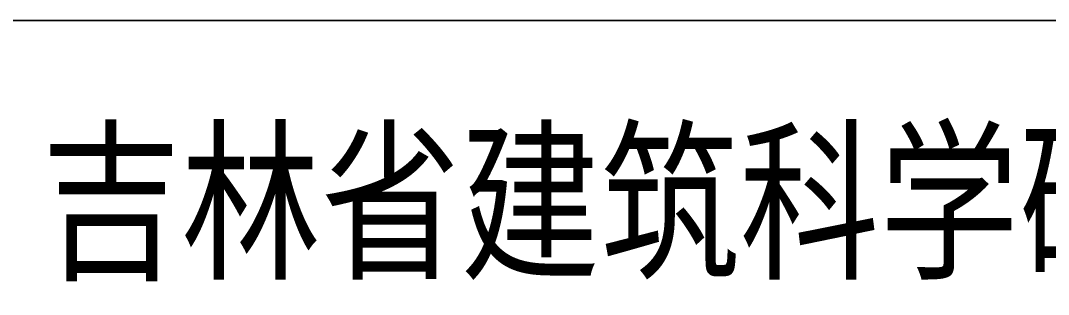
# Model space of a CAD drawing. Header units: millimetres. Extents: x -17321 to 106270, y -22341 to 35329.
# Drawn here: x 88953 to 92969, y -19741 to -18671 of the extents above; entities that cross this region are included whole.
import ezdxf

# ---------------------------------------------------------------- set-up
doc = ezdxf.new("R2010")
doc.units = ezdxf.units.MM
doc.layers.add('PUB_TITLE', color=4, linetype='Continuous', lineweight=9)
doc.layers.add('记者站1205_t3_2__3F导出_dwg', color=8, linetype='Continuous', lineweight=9)
doc.styles.add('宋体_3', font='', dxfattribs={"width": 0.8, "height": 500})
doc.styles.get('宋体_3').set_extended_font_data('SimSun')

# ---------------------------------------------------------------- blocks, each defined once
blk = doc.blocks.new('记者站1205_t3_2__3F导出_dwg_rfrfrff-1307956-建模-三层平面图')
at = {"layer": 'PUB_TITLE', "flags": 128}
blk.add_lwpolyline([(348177.2, 157737.1), (366177.2, 157737.1), (366177.2, 161137.1), (348177.2, 161137.1), (348177.2, 157737.1), (348177.2, 161137.1), (366177.2, 161137.1), (366177.2, 157737.1), (348177.2, 157737.1), (357177.2, 157737.1), (357177.2, 161137.1), (357177.2, 157737.1), (357177.2, 159537.1), (357177.2, 157737.1), (348177.2, 157737.1), (357177.2, 157737.1), (357177.2, 159537.1)], dxfattribs=at)
at = {"layer": 'PUB_TITLE', "insert": (349932.8, 160678.8), "char_height": 500, "width": 8332.626, "attachment_point": 1, "line_spacing_factor": 0.877739, "style": '宋体_3'}
blk.add_mtext('吉林省建筑科学研究设计院', dxfattribs=at)
blk.add_mtext('吉林省建筑科学研究设计院', dxfattribs=at)
blk = doc.blocks.new('记者站1205_t3_2__3F导出_dwg-1307846-建模-三层平面图')
blk.add_blockref('记者站1205_t3_2__3F导出_dwg_rfrfrff-1307956-建模-三层平面图', (2308088.1, 252255.6))

msp = doc.modelspace()

# ---------------------------------------------------------------- block references
at = {"layer": '记者站1205_t3_2__3F导出_dwg', "color": 4}
msp.add_blockref('记者站1205_t3_2__3F导出_dwg-1307846-建模-三层平面图', (-2568986.5, -432064.1), dxfattribs=at)

doc.saveas('drawing.dxf')
